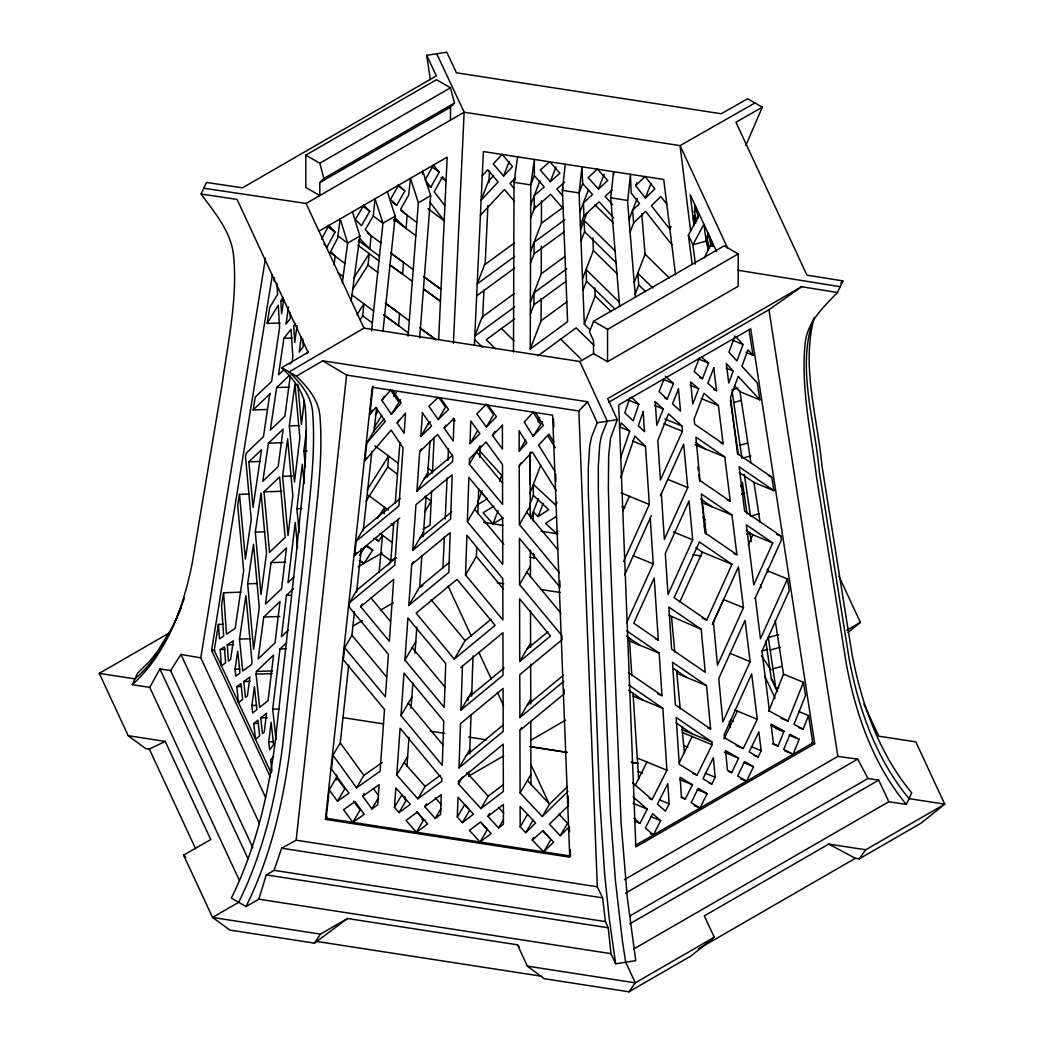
<?xml version="1.0" encoding="UTF-8"?>
<svg xmlns="http://www.w3.org/2000/svg" width="1044" height="1044" viewBox="0 0 1044 1044"><rect width="100%" height="100%" fill="white"/><g stroke="black" fill="none" stroke-linecap="round" stroke-linejoin="round"><path stroke-width="1.5" d="M305.801 155.151L305.801 187.476L319.803 195.554L319.803 182.622L323.836 178.485L454.492 103.056L450.46 87.787L436.457 79.709L305.801 155.151L319.803 163.229L323.836 178.485M450.46 120.125L450.46 107.193L454.492 103.056M513.491 351.998L514.013 182.322L517.615 156.848M529.83 484.077L529.921 453.748M565.261 164.221L562.377 190.347L567.61 321.683L530.248 349.022L530.757 184.918L534.358 159.445L534.319 175.627L530.757 184.918L514.013 182.322L515.031 179.672M533.249 521.021L533.275 511.991L538.143 516.506L548.752 509.707L533.327 495.404L533.353 484.364L555.813 505.179L556.935 502.255M530.352 314.1L533.915 304.822L533.954 292.829L566.722 268.83M530.509 263.127L534.071 253.849L534.11 242.234L564.843 219.749M530.248 349.022L541.092 320.717L541.17 298.493M530.391 302.107L541.249 273.802L541.327 246.188M530.548 251.526L541.405 223.22L541.471 200.853M457.324 817.113L458.003 797.198L473.493 814.189L462.375 822.646L457.324 817.113L464.619 804.702L469.656 810.248L462.375 822.646M458.447 783.94L458.538 781.082L503.221 744.163L503.352 791.496L480.892 808.565L458.447 783.94L462.492 777.049M458.995 767.901L460.495 723.636L503.077 688.453L503.195 731.387L458.995 767.901L469.839 749.448M460.73 667.56L502.934 632.69L503.051 675.233L460.965 709.998L462.453 666.137M465.546 574.944L466.89 535.285L502.79 578.559L502.908 619.966L465.546 574.944L476.39 556.491L476.716 546.978M467.36 521.661L468.86 477.395L502.634 518.098L502.751 564.321L467.36 521.661L478.204 503.208M469.304 464.215L469.487 458.799L486.021 441.977L502.49 464.541L502.595 504.33L469.304 464.215L480.162 445.762L479.757 457.468M470.009 443.661L470.779 421.084L479.901 433.586L470.009 443.661L477.304 431.25M468.143 700.628L468.247 697.601L504.056 668.016M468.952 775.796L469.095 771.385M469.696 753.846L471.027 714.67M471.653 696.1L473.023 655.815M477.852 513.805L478.687 488.983M431.616 491.072L430.024 525.289L422.977 529.347M432.451 473.154L434.121 437.319M438.663 339.574L447.171 157.109L319.242 231.011M442.93 567.806L444.392 536.499M445.214 518.985L447.119 477.969M447.941 460.417L448.476 448.711M453.396 343.267L464.149 112.217L436.731 53.753M474.354 345.394L483.385 151.563L663.723 179.451L675.533 274.729M482.667 317.95L483.946 290.258M485.16 264.197L487.9 205.551M488.957 182.752L489.492 171.347M397.986 519.534L394.736 565.248L349.518 602.61L349.048 606.89L388.407 654.327L385.393 696.779L344.637 647.658L351.919 635.248L386.58 677.008M394.475 807.404L395.859 787.946L410.331 804.311L399.043 812.558L394.475 807.404L401.77 795.006L406.325 800.161L399.043 812.558M396.772 775.013L400.1 728.216L441.821 778.498L441.729 781.343L417.835 798.817L396.772 775.013L407.617 756.561M400.987 715.571L404.002 673.119L443.778 721.052L442.264 765.33L400.987 715.571L411.845 697.118M404.928 660.056L407.917 617.996L445.723 663.553L444.235 707.427L404.928 660.056L415.786 641.603M411.714 564.465L450.173 532.688L448.829 572.347L408.804 605.416L411.714 564.465L413.333 561.711M412.719 550.397L415.956 504.683L452.143 474.798L450.63 519.064L412.719 550.397L423.564 531.944M419.714 451.739L437.54 434.487L452.77 456.215L452.587 461.618L416.921 491.085L419.714 451.739L421.332 448.985M422.272 412.693L431.577 425.978L420.797 436.431L422.468 412.98M404.576 799.534L404.785 796.507M406.938 766.27L409 737.194M411.062 708.184L412.85 682.972M414.951 653.218L416.817 627.039M408.804 605.416L419.662 586.963L421.893 555.46M423.225 536.629L426.135 495.691M427.453 477.16L430.011 441.155M379.076 572.582L382.509 535.272L378.646 541.131L373.909 538.43M384.166 513.713L384.649 507.332L377.523 518.15M366 501.316L387.755 466.955L388.603 456.058L367.083 490.041M393.758 522.535L390.821 560.758L388.42 564.752M395.245 503.247L399.917 442.591M408.1 336.142L418.37 202.784L410.462 178.354L408.687 195.019L400.661 209.113L407.134 215.26L406.116 228.453L395.415 218.327L393.836 221.093M419.675 337.864L430.676 195.685L422.781 171.229L422.442 174.413M360.076 319.79L362.646 315.732L363.912 303.83L356.996 314.753M352.741 289.305L368.023 265.163L369.25 253.666L353.72 278.174M358.314 241.555L359.919 238.815L369.746 248.929L371.155 235.709L365.269 229.641L373.256 216.004L375.083 198.778L382.965 223.233L371.533 330.817M382.939 331.614L395.206 216.147L387.324 191.704M281.71 367.71C293.207 378.946 304.496 392.061 305.344 408.961C308.763 455.08 300.933 501.146 297.044 547.004L275.198 741.997C268.138 795.659 255.454 849.385 231.324 898.101L246.019 906.584L258.834 899.184L266.259 874.885L274.102 870.357L281.645 848.211L296.17 840.198L346.582 375.07L322.74 360.806L296.405 376.192L281.71 367.71L308.045 352.324L237.079 199.417L201.1 194.04L206.49 182.439L242.456 187.829L436.34 75.886L426.696 55.306L446.78 52.2L456.411 72.78L721.26 113.757L747.595 98.736L762.29 107.219L745.781 145.573M325.428 819.383L372.264 387.285L552.615 415.186L569.763 857.176L325.428 819.383L327.033 816.669M329.225 789.838L337.486 801.231L344.781 788.833L336.52 777.428L329.225 789.838L326.146 818.222L570.468 856.028L570.22 849.529M332.971 755.243L356.578 787.815L363.873 775.405L340.266 742.832L332.971 755.243L331.47 769.05L348.944 793.166L337.486 801.231M344.637 647.658L343.319 659.782L384.505 709.424L380.107 771.268L356.578 787.815M399.774 518.046L354.634 555.343L356.161 541.275L363.456 528.877L400.126 498.575M356.161 541.275L398.952 505.935L403.075 447.837L391.108 430.037L364.891 460.756L366.809 443.1L374.091 430.702L384.375 418.644M366.809 443.1L385.314 421.411L375.866 407.356L369.928 414.311L372.982 386.123M336.246 779.933L336.768 775.079M340.109 744.32L348.696 665.015M351.854 635.874L354.49 611.601M356.591 592.17L361.328 548.478M363.26 530.665L371.86 451.36M373.961 431.942L376.597 407.656M619.653 306.558L610.727 197.812L613.598 171.699L613.728 174.961M635.431 297.357L627.614 202.236L630.432 174.309L631.163 192.944L639.541 203.619L632.599 210.301L633.63 222.959L630.08 232.238M304.352 400.426L301.455 424.36L297.801 384.336M268.739 741.827L271.101 722.226L273.606 744.75L269.626 749.827L268.739 741.827L273.541 741.671M276.086 739.765L272.68 709.176L279.962 649.003L286.735 642.53M293.377 588.777L286.434 595.393L281.449 636.696L288.144 630.302M299.106 532.727L296.914 508.715L302.29 464.241L304.065 483.581M305.344 466.903L303.895 450.995L306.427 429.998M290.271 375.944L284.868 416.23L270.357 430.089L276.634 387.546L289.332 375.435M297.005 325.624L294.76 342.432L293.677 326.002L295.648 323.523M251.891 705.509L254.423 686.665L256.863 709.646L252.687 713L251.891 705.509L256.693 705.352M256.093 674.124L256.459 671.423L273.567 655.097L268.06 700.628L259.643 707.414L256.093 674.124L272.106 673.602M263.74 617.043L258.129 658.947L275.055 642.804L280.04 601.488L263.74 617.043L279.753 616.521M282.598 476.325L287.622 438.793L292.829 495.756L288.013 535.598L282.598 476.325L292.307 476.012M289.345 425.9L294.956 383.996L299.863 437.593L294.486 482.067L289.345 425.9L298.949 425.574M301.285 336.821L299.236 352.076L303.243 346.634L302.669 338.674M334.002 264.98L335.176 256.263L330.713 251.356L337.59 238.345L340.2 218.914L347.639 243.108L342.288 282.859M351.149 301.037L359.893 236.022L352.467 211.841M696.7 221.093L694.39 211.802L695.252 205.564M269.757 394.11L263.479 436.653L246.162 453.174L245.536 457.089L251.239 519.547L245.405 559.049L239.494 494.36L249.098 494.047M283.681 299.758L281.619 313.774L280.823 300.933L282.95 297.423M235.057 669.243L237.719 651.143L239.95 673.067L235.748 676.16L235.057 669.243L239.859 669.087M239.507 639.098L245.927 595.55L251.982 661.765L251.617 664.467L242.743 671.005L239.507 639.098L250.704 638.732M247.663 583.792L253.496 544.289L259.264 607.399L253.653 649.303L247.663 583.792L257.268 583.479M255.297 532.127L261.065 492.99L266.546 552.981L260.987 594.506L255.297 532.127L264.902 531.814M268.425 443.178L262.801 481.284L278.109 466.668L283.146 429.136L268.425 443.178L282.833 442.708M289.88 364.03L292.15 361.863L292.842 356.761L291.028 329.33L283.903 338.282L278.5 374.887L284.19 369.459M288.535 306.884L286.004 324.031L290.31 318.603L289.919 312.639M265.737 797.825L200.774 657.851L265.489 258.168M270.239 776.762L211.593 650.399L272.445 274.507M223.246 624.234L218.444 624.39L214.242 650.36L271.166 773.004M241.177 592.17L223.56 592.757L221.524 605.389L223.69 636.057L219.475 638.889L218.444 624.39M239.494 494.36L237.693 505.453L243.67 570.807L235.174 628.357L226.509 634.178L223.56 592.757M267.577 409.47L253.157 409.953L255.245 397.085L271.623 381.452L279.596 327.398L278.265 305.161L267.173 323.444L279.975 323.014M267.173 323.444L269.783 307.301L277.613 294.395L276.947 283.211M274.05 280.966L274.533 277.939M709.424 248.094L706.827 237.732L708.015 233.047M619.353 428.732L621.311 422.964L629.702 431.081L620.554 458.003M629.832 397.868L624.769 412.785L633.173 420.836L638.798 404.302L631.529 397.281M620.762 477.473L634.843 436.053L645.466 446.323L649.329 504.5L623.581 561.45M182.674 602.753L184.279 598.186M814.281 317.441C800.944 366 817.491 417.013 821.954 465.807L851.787 652.8C861.13 702.886 878.8 753.207 911.725 792.84L906.349 804.428L888.836 801.727L633.786 948.97M734.937 335.985L728.947 352.259L736.947 360.911L743.041 344.494L736.085 336.964M733.201 370.998L728.751 383.004L726.337 363.56L733.201 370.998L726.089 368.075M593.54 321.278L589.508 331.875L593.54 340.67L593.54 353.603L607.543 361.681L738.199 286.252L738.199 253.914L724.197 245.836L593.54 321.278L607.543 329.356L738.199 253.914M182.139 604.28L176.292 618.883M502.086 154.447L493.277 163.908L503.599 176.097L509.211 161.455M530.691 204.924L539.865 181.003M530.652 217.974L535.337 205.759M549.692 161.82L540.244 170.042L550.345 181.604L555.956 166.962M563.395 187.698L562.377 190.347L579.094 192.918L582.656 183.64L581.991 166.805L579.094 192.918L584.327 324.266L590.043 329.878M579.864 212.206L588.477 189.76M580.386 225.126L583.935 215.847L583.426 202.927L592.535 194.536L582.656 183.64M580.568 229.732L586.924 213.146M477.578 502.516L482.067 490.81M597.325 169.18L588.15 177.624L598.499 189.042L604.098 174.413M581.012 240.981L584.575 231.703L584.118 220.454L615.177 250.978M499.502 481.232L501.733 475.372L479.248 450.421M582.513 278.774L593.37 250.469L592.861 237.875M493.877 506.157L483.085 512.787L493.029 523.827L498.079 510.66M582.983 290.415L586.532 281.123L586.076 269.496L619.392 302.238M537.999 421.972L539.683 417.587M645.179 176.593L654.849 188.912L645.362 198.034L635.626 185.623L636.749 182.687M584.327 324.266L595.171 295.961L594.858 287.896M629.036 219.592L637.088 198.595M529.804 493.655L540.648 465.35M645.362 198.034L650.973 183.392M529.765 504.683L533.327 495.404M530.73 518.62L538.326 498.823M538.143 516.506L543.18 503.325M634.204 282.428L645.048 254.136L641.721 213.642M635.17 294.199L638.719 284.908L637.753 273.15L652.787 287.922M671.031 226.378L669.909 229.302L651.391 205.72L660.839 196.546L666.777 204.115M557.783 530.743L556.661 533.667L545.542 523.357L556.152 516.571M698.645 388.733L692.772 404.067L690.671 381.934L698.645 388.733L690.11 385.223M699.65 377.536L702.495 378.698L708.498 363.051L701.424 357.022M704.269 526.724L705.392 523.801M699.532 357.518L694.129 371.56L702.495 378.698M713.874 367.632L707.858 383.278L716.562 390.73L713.744 367.958M768.671 711.434L783.496 674.111L803.41 682.306L805.459 695.578L794.027 724.366L803.084 729.247L808.539 715.531L798.569 711.434M778.067 746.134L784.031 731.113L771.02 724.092L773.447 743.641L778.067 746.134L772.377 743.798M780.886 718.194L787.998 721.117L803.41 682.306M793.153 754.277L799.117 739.243L790.06 734.363L783.626 749.488L793.153 754.277L784.605 750.766M664.075 379.037L659.051 391.604L667.246 399.056L673.458 383.5L665.367 376.153M655.058 401.588L663.266 409.026L656.793 425.234L655.24 401.744M740.614 486.752L742.441 482.341L747.06 513.752M179.581 611.64L181.382 607.334M322.74 360.806L587.589 401.783L597.22 422.729L591.517 437.188L589.69 446.023L588.294 467.751L588.281 491.293L599.608 798.386L604.593 873.502L609.213 918.368L615.673 963.769L635.744 960.663L627.327 897.775L621.076 822.555L609.774 542.893L608.365 488.187L608.652 455.889L610.596 438.128L617.304 419.623L607.66 398.664L801.544 286.735L837.51 292.49L842.899 280.901L806.921 275.146L735.955 122.239L762.29 107.219M622.798 510.921L629.401 496.318M682.437 431.276L660.421 479.966L657.811 440.555L668.512 413.802L681.928 425.991L682.437 431.276L663.932 423.668M624.703 574.826L651.339 515.684M660.487 495.678L683.65 444.196L687.761 487.6L664.362 539.37L661.322 493.59M626.674 622.707L653.257 563.917L650.229 518.137M692.707 539.839L668.016 594.467L665.289 553.464L689.027 500.963L692.707 539.839L673.445 531.918M679.788 601.996L702.325 552.132L695.904 547.735M706.762 620.084L731.974 564.321L699.363 541.94L674.15 597.703L706.762 620.084L702.312 618.257M712.804 623.268L723.544 599.543L743.459 607.725L717.489 665.185L713.417 622.185M748.248 544.903L752.828 534.763L746.212 530.235M712.347 624.534L738.408 566.905L743.459 607.725M772.743 542.958L753.768 584.927L746.329 524.819L772.743 542.958L752.828 534.763M755.034 598.525L781.447 539.865L780.86 536.042L744.633 511.168L739.139 466.812L773.865 490.654L771.777 477.134L737.495 453.605L730.513 397.216L738.186 376.388L759.862 399.865L757.239 382.848L741.906 366.274L747.961 349.831L752.998 355.273L749.031 329.591M750.14 661.609L722.866 721.952L718.755 678.548L745.038 620.41L750.14 661.609L730.213 653.413M767.562 570.82L787.489 579.002L760.45 638.811L755.347 597.612M173.147 625.839L178.981 613.089M239.35 880.379L149.788 687.396L132.275 684.681L137.651 673.093L149.644 661.27L157.853 650.947L172.534 626.752M724.04 738.865L737.364 711.094M731.674 772.625L738.63 758.153L725.58 750.662L727.433 770.198L731.674 772.625L728.829 771.464M743.25 748.522L757.291 719.277L751.667 673.876L724.079 734.872L724.353 737.677L743.25 748.522L736.137 745.586M746.564 781.16L753.52 766.688L744.581 761.559L737.625 776.044L746.564 781.16L740.875 778.824M758.153 757.057L761.193 750.714L758.844 731.844L749.201 751.928L758.153 757.057L753.872 755.295M175.836 620.045C165.97 641.864 153.39 663.188 134.963 678.887L99.258 673.367L128.177 735.668L145.521 748.483L149.331 749.07L165.213 741.423L210.744 839.546L183.613 855.127L212.532 917.428L229.784 930.047L314.466 943.15L347.522 918.511L517.485 944.807L519.468 947.247M679.318 762.629L692.185 736.542M685.282 799.117L692.381 784.736L680.127 777.284L681.419 796.768L685.282 799.117L681.014 797.368M697.105 775.17L712.112 744.737L711.838 741.945L676.16 717.463L679.266 764.325L697.105 775.17L692.824 773.408M699.989 808.056L707.088 793.675L698.253 788.311L691.167 802.692L699.989 808.056L694.299 805.72M711.799 784.109L715.179 777.258L713.339 757.722L702.977 778.733L711.799 784.109L708.954 782.935M704.282 257.855L712.178 242.038L712.804 246.514M246.019 906.584C270.161 857.868 282.833 804.141 289.893 750.479L311.738 555.486C315.627 509.642 323.457 463.562 320.038 417.443C319.19 400.544 307.902 387.428 296.405 376.192M813.315 319.425C796.272 368.467 815.338 421.75 819.266 471.601L849.098 658.594C858.442 708.68 876.112 759.001 909.037 798.634L944.742 804.154L915.823 741.853L878.787 736.203L863.845 703.982M634.974 785.819L647.006 762.055M635.744 821.641L640.011 823.403L647.254 809.1L633.134 796.924M649.224 798.425L652.069 799.6L666.933 770.25L662.836 708.302L628.919 685.034M653.413 834.952L660.656 820.649L652.604 813.72L645.362 828.009L653.413 834.952L650.569 833.778M669.165 803.854L665.472 811.149L657.42 804.206L667.821 783.666L669.165 803.854L659.195 799.756M321.604 239.154L328.834 225.478M328.99 225.387L334.98 232.081L326.981 247.232L323.927 243.878M692.198 264.132L688.374 235.122L699.415 214.529M149.788 687.396L159.915 668.943L170.629 670.6L252.87 847.793M433.43 165.096L425.13 180.038L430.741 187.333L439.159 172.234L433.586 165.004M398.56 185.219L390.469 199.417L396.681 205.329L404.863 190.935L398.73 185.127M424.712 512.134L431.146 501.094L424.921 496.461M363.677 205.355L355.43 219.488L361.433 225.674L369.785 211.358L363.86 205.25M369.928 414.311L372.356 410.188M392.596 390.286L401.079 402.932L391.343 414.337L381.856 400.322L384.296 396.198M391.343 414.337L400.583 399.656M364.891 460.756L366.509 458.003M397.164 422.937L405.542 413.124L404.106 433.208L397.164 422.937L398.782 420.184M420.797 436.431L429.515 421.606M354.634 555.343L356.265 552.589M438.01 397.464L428.914 406.26L438.219 419.544L445.501 407.134L439.002 397.842M444.17 428.053L454.049 418.487L453.279 441.077L444.17 428.053L445.788 425.299M349.518 602.61L356.813 590.199L395.754 558.031M416.921 491.085L427.779 472.632M360.637 606.668L393.732 579.316L389.334 641.264L360.637 606.668L362.255 603.915M485.669 404.863L476.808 413.868L486.36 426.996L493.655 414.585L486.008 404.093M502.399 425.339L502.451 449.064L492.494 435.4L494.934 431.263M519.194 450.995L526.763 442.982L519.142 430.715L519.194 450.995L525.68 439.968M533.393 412.184L524.232 421.972L533.106 436.262L542.462 421.672M559.493 572.895L519.39 524.571L519.233 465.794L520.852 463.04M519.39 524.571L530.235 506.118M362.686 796.246L379.155 784.67L377.732 804.82L371.873 808.93L362.686 796.246L364.304 793.492M352.781 822.346L364.252 814.294L355.064 801.609L343.593 809.661L352.781 822.346L360.076 809.948L353.642 801.074M454.284 659.103L495.117 625.356L456.985 579.394L416.138 613.141L454.284 659.103L465.128 640.651L491.111 619.183M371.873 808.93L378.359 797.903M563.695 681.406L519.899 717.593L519.781 674.646L562.077 639.711L561.92 635.626L519.547 584.562L530.391 566.109M460.965 709.998L471.81 691.546M417.835 798.817L425.13 786.406L440.216 775.379M424.791 806.66L441.273 794.601L440.594 814.516L435.217 818.444L424.791 806.66L426.409 803.906M416.412 832.198L427.701 823.938L417.274 812.154L405.986 820.401L416.412 832.198L423.707 819.788L416.412 811.54M519.742 661.439L550.488 636.031L519.586 598.786L519.742 661.439L530.6 642.987M435.217 818.444L440.894 808.8M519.899 717.593L530.743 699.141M567.962 791.43L542.267 816.538L520.095 792.918L519.925 730.369L521.543 727.616M480.892 808.565L488.187 796.167L503.156 784.788M487.953 816.317L503.378 804.585L503.43 824.264L498.575 827.957L487.953 816.317L489.571 813.563M480.044 842.038L491.163 833.582L480.553 821.941L469.435 830.398L480.044 842.038L487.339 829.628L480.971 822.646M498.575 827.957L503.43 819.684M520.095 792.918L530.939 774.465M520.186 826.861L520.121 806.477L535.637 822.998L525.693 832.721L520.186 826.861L527.468 814.451M525.693 832.721L532.988 820.323M542.267 816.538L549.549 804.128L567.44 786.667M532.27 840.12L542.828 830.659L553.633 842.156L543.676 851.878L532.27 840.12L533.889 837.366M543.676 851.878L550.971 839.48L542.671 830.92M568.51 805.563L549.444 824.186L560.25 835.696L567.544 823.285L558.892 814.085M375.501 415.055L378.072 410.997M374.17 427.466L381.83 415.382M393.732 396.563L396.289 392.544M170.629 670.6L180.938 654.418L200.774 657.851M359.488 555.356L365.674 545.986L372.76 550.044L363.938 563.434L359.201 560.732M314.466 943.15L320.443 934.132L347.522 918.511M517.485 944.807L527.364 966.131L544.276 978.698L628.958 991.8L635.274 982.835L714.279 937.225L704.308 915.901L828.727 844.074L865.737 849.777L944.742 804.154L921.173 823.09L859.186 858.886L855.375 858.285L828.727 844.074M859.186 858.886L865.737 849.777M306.636 353.786L308.241 351.606M381.856 400.322L390.56 390.13M273.737 756.326L270.644 759.758L271.962 771.085M482.25 175.77L487.822 169.78L498.105 181.995L481.114 200.226L488.409 181.199L493.721 175.496M480.41 215.325L504.435 189.499L514.457 201.401M515.384 177.728L509.955 183.574L513.726 188.024M503.599 176.097L512.473 166.57L502.294 154.486M519.233 465.794L532.27 451.869L556.295 490.589M533.106 436.262L543.428 425.326L535.428 412.419M615.673 963.769L610.975 953.655L608.26 927.79L605.389 921.604L602.623 897.866L597.312 886.787L578.859 410.997L587.589 401.783M840.825 283.068L842.899 280.901M837.51 292.49C823.768 306.779 807.664 321.5 805.237 342.393C800.526 387.598 811.071 432.712 816.578 477.395L846.41 664.389C855.741 714.474 873.423 764.808 906.349 804.428M486.36 426.996L496.461 416.713L487.953 405.059M492.494 435.4L502.608 425.13M560.25 835.696L569.332 826.822L569.528 831.69M635.626 185.623L644.97 176.553M633.63 222.959L645.597 211.345L671.814 244.74M428.092 424.021L430.245 421.933M438.219 419.544L448.568 409.509L440.294 397.712M253.157 409.953L270.435 393.457M248.863 461.839L261.535 449.742L253.026 507.384L248.863 461.839L260.073 461.461M263.988 491.854L279.622 476.938L285.156 537.451L269.522 552.367L263.988 491.854L281.802 491.267M270.37 563.264L286.526 547.852L281.58 588.777L265.476 604.15L271.035 562.638L285.612 562.155M293.86 577.058L287.974 582.669L295.256 522.405L297.579 547.722M598.499 189.042L607.791 180.495L597.559 169.219M583.935 215.847L599.165 201.844L613.846 218.026M611.967 190.086L605.128 196.376L612.671 204.702M550.345 181.604L559.91 173.252L549.927 161.846M564.791 182.061L556.817 189.003L562.742 195.802M132.275 684.681C166.753 653.674 183.379 607.582 192.213 563.186L222.046 385.419C227.827 341.936 238.11 297.997 233.386 253.927C230.359 230.593 214.385 212.376 201.1 194.04M424.216 478.674L452.496 455.314M420.001 537.999L451.817 511.717M419.662 586.963L449.677 562.168M527.037 649.029L547.943 631.764M466.29 755.504L503.117 725.071M527.181 705.183L563.486 675.207M519.925 730.369L564.178 693.816L563.995 689.157M848.028 632.468L860.386 622.394L838.932 576.197M253.809 723.479L257.972 720.112L259.643 735.85L255.48 739.217L253.809 723.479L258.612 723.322M260.752 717.88L266.533 713.222L264.249 732.157L262.422 733.619L260.752 717.88L267.16 717.672M714.279 937.225L690.945 956.017L628.958 991.8M236.818 686.678L241.02 683.585L242.626 699.389L238.423 702.481L236.818 686.678L241.621 686.521M243.813 681.523L249.934 677.008L247.415 695.852L245.418 697.327L243.813 681.523L250.208 681.314M514.261 243.082L484.507 264.85L477.225 283.877L514.731 256.419M541.405 223.22L563.173 207.286M476.664 295.857L514.666 268.047M534.071 253.849L563.956 231.977M514.183 293.599L482.08 317.102L474.785 336.129L514.588 306.988M541.249 273.802L564.843 256.524M514.548 318.994L486.217 339.731L495.326 348.67M533.915 304.822L565.952 281.384M541.092 320.717L566.866 301.86M538.025 355.782L576.158 327.881L594.01 345.407M608.691 402.266L768.971 309.729L801.544 286.735M363.873 775.405L382.169 762.538M220.232 649.616L224.46 646.784L225.595 662.914L221.38 665.733L220.232 649.616L225.034 649.446M227.266 644.892L233.334 640.833L230.567 659.586L228.414 661.022L227.266 644.892L233.673 644.683M477.813 504.604L487.261 498.81L478.791 489.401M593.958 353.368L579.851 361.511L363.951 328.116L289.058 371.951C300.555 383.187 311.843 396.302 312.691 413.202C316.11 459.321 308.28 505.387 304.391 551.245L282.546 746.238C275.486 799.9 262.814 853.627 238.671 902.342L212.532 917.428L320.443 934.132M493.029 523.827L503.169 517.889M319.803 163.229L450.46 87.787M319.803 182.622L450.46 107.193M203.802 188.246L306.101 203.463L464.149 112.217L680.049 145.612L754.942 102.978M359.893 236.022L347.639 243.108L337.917 235.879M395.206 216.147L382.965 223.233L373.256 216.004M418.37 202.784L430.676 195.685M99.258 673.367L170.028 632.507M358.196 566.748L382.13 552.928M396.263 557.613L390.821 560.758L381.099 553.529M352.52 626.335L362.372 620.645M380.682 610.074L393.353 602.753M420.106 587.315L422.924 585.684M468.495 776.214L503.691 755.882M530.443 740.444L565.652 720.125M846.814 630.237L860.386 622.394M635.3 845.405L812.767 742.95L808.539 715.531M814.698 743.693L635.848 846.958L618.701 404.955L750.727 328.743L814.698 743.693L811.788 742.506M624.416 879.635L837.836 756.404L857.672 759.105L867.995 778.472L878.696 780.129L888.836 801.727M625.513 893.142L857.672 759.105M629.702 916.058L867.995 778.472M629.754 923.862L878.696 780.129M698.332 948.957L855.375 858.285M694.39 211.802L697.418 210.966M696.348 218.783L693.32 219.618L693.869 215.677L695.787 223.429M706.827 237.732L709.842 236.897M695.408 264.08L692.864 244.779L703.904 224.199L706.135 241.112L692.864 244.779L688.374 235.122M731.883 389.79L737.782 388.159M733.749 402.501L741.136 400.465M740.026 445.175L747.413 443.139M743.445 457.898L750.819 455.863M741.631 494.282L744.737 493.421M759.327 513.7L750.479 516.141L744.333 474.381M746.943 534.15L749.892 533.327M778.654 634.674L768.332 637.519L775.849 688.596L777.597 691.206M761.742 651.038L767.64 649.407M770.172 650.034L780.494 647.176M772.938 668.852L781.799 666.398M778.798 687.787L775.849 688.596L771.359 678.926L765.787 641.016M597.22 422.729L617.304 419.623M280.823 300.933L284.033 300.829M283.903 338.282L291.915 338.008M276.634 387.546L289.436 387.128M303.895 450.995L307.093 450.891M296.914 508.715L301.716 508.558M286.434 595.393L291.237 595.237M279.962 649.003L286.356 648.781M256.459 671.423L272.471 670.887M272.68 709.176L279.087 708.967M211.593 650.399L214.725 650.295M258.834 899.184L610.975 953.655M610.727 197.812L627.535 200.422M346.582 375.07L578.859 410.997M483.581 522.365L503.208 525.393M541.027 531.252L557.861 533.849M692.877 554.742L701.163 556.021M529.843 557.274L534.332 557.979L534.202 554.873M497.362 582.774L503.808 583.766M540.831 589.495L560.145 592.483M343.306 717.672L383.553 723.897M430.245 731.126L444.731 733.371M468.873 737.103L486.582 739.844M530.052 746.564L567.075 752.293M631.463 762.25L637.91 763.255M421.841 819.501L425.065 819.997M296.17 840.198L597.312 886.787M281.645 848.211L602.623 897.866M274.102 870.357L605.389 921.604M266.259 874.885L608.26 927.79M527.364 966.131L635.274 982.835L625.708 962.216L622.498 941.61L615.477 881.214L610.453 814.333L600.587 569.019L598.316 489.74L598.329 466.198L599.726 444.47L601.553 435.635L607.269 421.176L579.851 361.511M317.259 941.531L541.653 976.257M530.117 746.734L567.075 752.476M631.359 762.459L637.78 763.451M128.177 735.668L165.213 741.423M737.899 270.265L840.198 286.695M733.084 340.409L743.041 344.494M745.873 352.35L752.998 355.273M698.54 358.966L708.498 363.051M759.862 399.865L739.948 391.67L734.519 385.81M713.718 389.556L716.562 390.73M663.501 379.403L673.458 383.5M701.333 398.56L718.402 405.581L723.14 443.752L720.295 442.578M664.402 397.881L667.246 399.056M654.718 405.516L663.266 409.026M627.405 399.617L638.798 404.302M664.858 418.97L681.928 425.991M695.134 444.77L724.771 456.959L730.278 501.316L727.433 500.141M768.932 475.973L771.777 477.134M619.731 426.983L629.702 431.081M773.865 490.654L753.938 482.458L739.243 472.371M632.664 441.064L645.466 446.323M667.847 479.405L687.761 487.6M702.325 502.777L731.961 514.966L736.894 554.703L733.932 553.49M776.592 534.28L780.86 536.042M621.076 492.885L649.329 504.5M621.976 506.51L624.756 507.658M702.325 552.132L731.974 564.321M633.343 555.721L653.257 563.917M668.943 615.294L701.176 629.258L705.248 672.271L671.644 649.198L668.852 607.073L701.176 629.258M655.462 638.876L658.307 640.05L654.197 578.011L633.76 623.203L658.307 640.05M629.532 640.951L659.182 653.139L661.987 695.656L657.72 693.895M676.864 673.432L706.514 685.621L710.625 729.025L707.78 727.864M798.817 727.498L803.084 729.247M734.584 709.946L757.291 719.277M771.229 725.841L784.031 731.113M775.822 728.503L782.948 731.439M789.16 735.146L799.117 739.243M730.591 720.229L733.371 721.365M633.186 696.126L662.836 708.302M751.223 746.617L761.193 750.714M682.202 729.756L711.838 741.945M682.463 732.549L712.112 744.737M724.392 752.306L738.63 758.153M743.563 762.59L753.52 766.688M683.689 745.533L687.852 747.256M705.222 773.16L715.179 777.258M637.297 758.061L666.933 770.25M679.566 779.476L692.381 784.736M697.118 789.577L707.088 793.675M638.184 771.49L642.347 773.199M633.016 803.254L647.254 809.1M650.686 816.552L660.656 820.649M787.998 721.117L769.415 711.094L761.976 651.064L789.277 590.656L787.489 579.002M723.14 443.752L694.678 424.216L694.169 418.905L704.008 393.301L718.402 405.581M724.771 456.959L695.904 437.136L700.002 480.54L730.278 501.316M695.669 442.46L704.857 448.763M731.961 514.966L701.268 493.903L704.948 532.779L736.894 554.703M700.628 498.941L712.047 506.771M626.818 630.928L659.182 653.139M706.514 685.621L672.506 662.288L675.324 704.804L710.625 729.025M626.309 636.057L639.254 644.944M673.51 668.46L686.587 677.439M628.475 672.649L661.987 695.656M628.566 690.267L642.908 700.119M676.055 722.879L691.924 733.762M390.56 253.092L403.506 262.396L402.606 274.141L389.464 264.693M423.838 277.012L441.012 289.345M423.89 289.423L440.451 301.325L424.255 289.292M385.262 303.295L399.565 313.565L398.625 325.702L383.84 315.079M420.81 328.834L436.04 339.77L419.897 327.699M431.694 166.688L439.159 172.234M441.064 177.467L446.049 181.173L442.617 176.723L434.226 191.848L444.901 205.694M427.009 184.553L430.741 187.333M397.399 185.388L404.863 190.935M428.014 208.696L444.196 220.741L430.024 202.34M392.935 202.549L396.681 205.329M400.909 210.627L416.856 222.476M393.666 219.201L415.838 235.683M362.32 205.798L369.785 211.358M367.423 232.929L380.877 242.939M423.577 276.373L439.759 288.418M391.056 253.144L413.228 269.626M358.549 240.603L379.468 256.158M391.396 265.802L412.315 281.358M358.04 245.327L378.972 260.883M327.516 226.522L334.98 232.081M368.023 265.163L377.745 272.393M330.191 252.557L344.898 263.479M393.223 308.58L395.715 310.42M385.862 303.386L409.287 320.795M338.282 272.954L343.137 276.569M383.683 314.596L408.348 332.932M351.463 294.565L373.635 311.047M362.646 315.732L372.369 322.948M427.531 467.921L432.516 471.627M374.9 445.866L398.312 463.288M387.755 466.955L397.477 474.185M368.467 495.287L388.303 510.033M391.082 523.905L393.51 525.719M380.016 533.419L392.218 542.502M374.9 538.352L378.646 541.131M367.775 546.338L372.76 550.044M360.193 560.654L363.938 563.434M632.625 782.83L652.069 799.6M633.982 818.209L640.011 823.403M703.082 517.85L705.366 519.873M594.871 204.82L613.272 222.907M645.048 254.136L669.334 277.991M584.575 231.703L616.221 262.814M638.719 284.908L645.57 291.641M593.37 250.469L617.5 274.18M586.532 281.123L615.529 309.611M595.171 295.961L611.184 311.686M560.38 338.778L581.064 359.11M501.485 328.534L514 340.84M474.628 339.522L482.628 347.378M527.39 780.52L549.549 804.128M466.812 772.717L488.187 796.167M498.432 807.404L503.743 813.224M183.613 855.127L185.754 857.489M404.067 762.603L425.13 786.406M435.204 797.786L441.468 804.859M534.319 175.627L544.211 186.954L534.254 195.633L534.215 208.696L550.684 194.354L563.081 208.526M476.599 451.804L502.608 483.15M526.685 512.173L557.522 549.34M474.655 509.263L503.808 544.394M526.842 572.164L560.941 613.259M476.39 556.491L503.378 589.012M431.146 599.687L465.128 640.651M370.998 597.977L390.482 621.441M412.223 647.645L445.305 687.526M408.282 703.173L443.374 745.455M373.661 788.912L378.254 795.254M453.292 418.252L455.106 420.862M390.874 390.469L398.638 401.94M761.402 655.749L770.994 670.065M771.359 678.926L773.108 681.536M553.659 441.808L548.883 434.121L538.6 445.109L554.742 471.092M533.132 412.171L540.4 423.864M547.591 435.439L555.238 447.745M727.681 248.263L680.049 145.612L690.671 231.337M716.667 251.695L690.241 194.771L694.051 225.465M764.834 676.147L775.105 698.266M306.101 203.463L363.951 328.116M448.111 586.102L471.366 636.227M478.896 652.448L491.215 678.978M497.375 692.25L503.521 705.509M530.9 764.482L549.366 804.285M180.938 654.418L259.434 823.546M159.915 668.943L248.146 859.055M149.331 749.07L195.606 848.759M708.08 233.19L711.382 246.345M706.135 241.112L708.328 249.816M533.158 553.307L534.332 557.979M695.304 205.681L698.358 217.961M768.971 309.729L837.836 756.404M739.765 390.56L750.936 462.949M753.912 482.237L760.11 522.457M767.301 569.097L767.797 572.308M775.235 620.567L783.666 675.246M426.696 55.306L430.324 79.553M732.118 391.383L741.971 458.316M760.541 584.588L761.024 587.798M730.356 400.257L738.369 454.662M750.01 533.81L751.171 541.732M697.888 466.942L698.279 470.113M698.867 474.863L699.65 481.206M701.946 499.75L706.266 534.567M729.404 721.221L730.174 727.524M671.527 617.069L674.855 652.108M676.59 670.47L680.218 708.798M681.889 726.533L684.407 753.05M629.336 638.041L631.829 675.585M632.977 692.955L638.693 779.242M553.516 418.866L553.829 426.944M555.656 473.963L555.943 481.519M559.793 580.895L560.041 587.289L519.429 538.326L519.547 584.562M568.145 796.141L568.445 803.997M530.104 452.104L530.274 516.819M530.352 550.162L530.43 577.175M530.509 610.857L530.613 647.384M530.652 664.154L530.757 703.93M530.809 721.534L530.965 785.01M607.543 329.356L607.543 361.681M643.169 411.558L638.341 425.769L644.5 431.668L643.169 411.558M678.43 388.994L672.493 403.832L680.531 411.14L678.43 388.994"/></g></svg>
